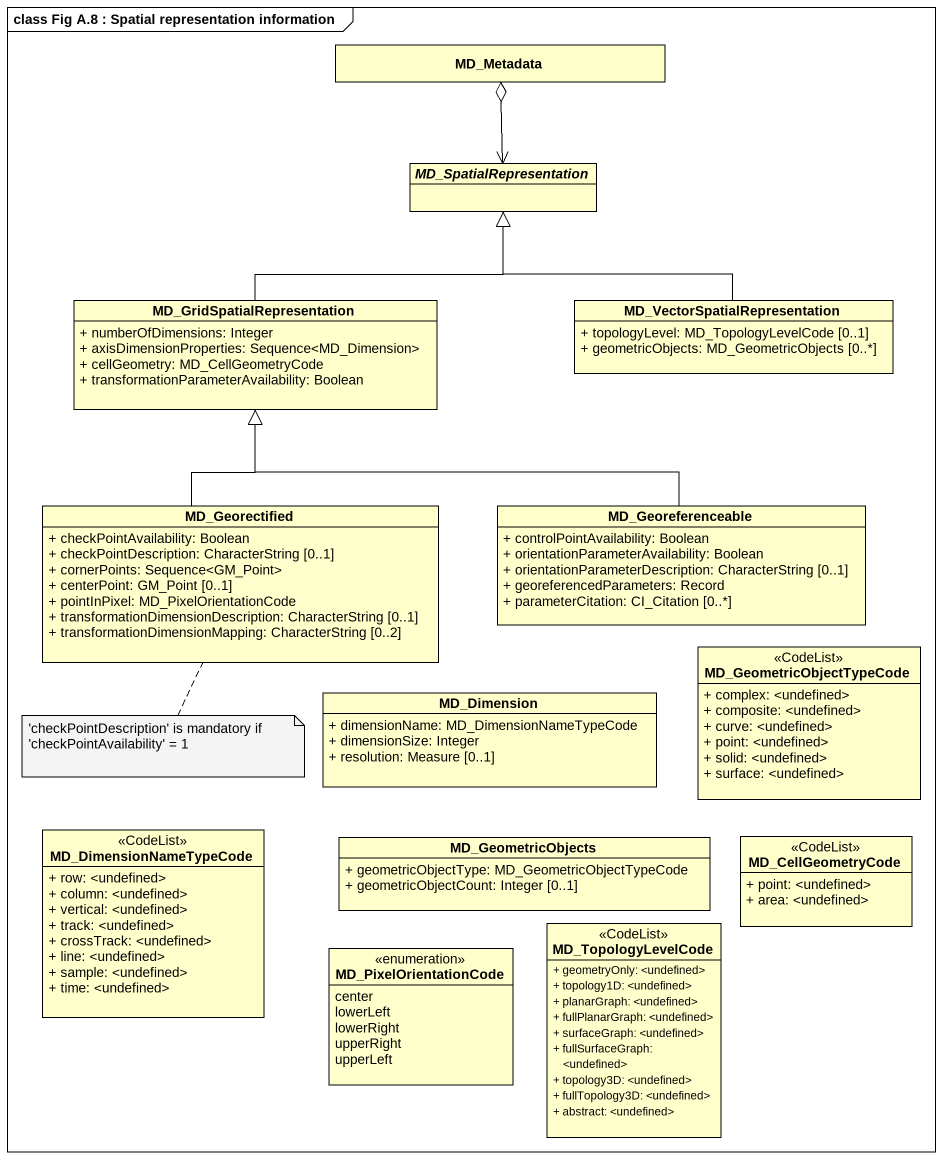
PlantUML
@startuml
mainframe class Fig A.8 : Spatial representation information
hide circle
hide empty members
skinparam classAttributeIconSize 0
class MD_Metadata
abstract class MD_SpatialRepresentation
class MD_GridSpatialRepresentation {
  + numberOfDimensions: Integer
  + axisDimensionProperties: Sequence<MD_Dimension>
  + cellGeometry: MD_CellGeometryCode
  + transformationParameterAvailability: Boolean
}
class "MD_VectorSpatialRepresentation" as MD_VectorSpatialRepresentati {
  + topologyLevel: MD_TopologyLevelCode [0..1]
  + geometricObjects: MD_GeometricObjects [0..*]
}
class MD_Georectified {
  + checkPointAvailability: Boolean
  + checkPointDescription: CharacterString [0..1]
  + cornerPoints: Sequence<GM_Point>
  + centerPoint: GM_Point [0..1]
  + pointInPixel: MD_PixelOrientationCode
  + transformationDimensionDescription: CharacterString [0..1]
  + transformationDimensionMapping: CharacterString [0..2]
}
class MD_Georeferenceable {
  + controlPointAvailability: Boolean
  + orientationParameterAvailability: Boolean
  + orientationParameterDescription: CharacterString [0..1]
  + georeferencedParameters: Record
  + parameterCitation: CI_Citation [0..*]
}
class MD_GeometricObjectTypeCode <<CodeList>> {
  + complex: <undefined>
  + composite: <undefined>
  + curve: <undefined>
  + point: <undefined>
  + solid: <undefined>
  + surface: <undefined>
}
class MD_Dimension {
  + dimensionName: MD_DimensionNameTypeCode
  + dimensionSize: Integer
  + resolution: Measure [0..1]
}
class MD_DimensionNameTypeCode <<CodeList>> {
  + row: <undefined>
  + column: <undefined>
  + vertical: <undefined>
  + track: <undefined>
  + crossTrack: <undefined>
  + line: <undefined>
  + sample: <undefined>
  + time: <undefined>
}
class MD_GeometricObjects {
  + geometricObjectType: MD_GeometricObjectTypeCode
  + geometricObjectCount: Integer [0..1]
}
class MD_CellGeometryCode <<CodeList>> {
  + point: <undefined>
  + area: <undefined>
}
enum MD_PixelOrientationCode {
  center
  lowerLeft
  lowerRight
  upperRight
  upperLeft
}
class MD_TopologyLevelCode <<CodeList>> {
  + geometryOnly: <undefined>
  + topology1D: <undefined>
  + planarGraph: <undefined>
  + fullPlanarGraph: <undefined>
  + surfaceGraph: <undefined>
  + fullSurfaceGraph: <undefined>
  + topology3D: <undefined>
  + fullTopology3D: <undefined>
  + abstract: <undefined>
}
MD_SpatialRepresentation <-up-o MD_Metadata
MD_GridSpatialRepresentation -up-|> MD_SpatialRepresentation
MD_VectorSpatialRepresentati -up-|> MD_SpatialRepresentation
MD_Georectified -up-|> MD_GridSpatialRepresentation
MD_Georeferenceable -left-|> MD_GridSpatialRepresentation
note bottom of MD_Georectified : 'checkPointDescription' is mandatory if 'checkPointAvailability' = 1
@enduml
